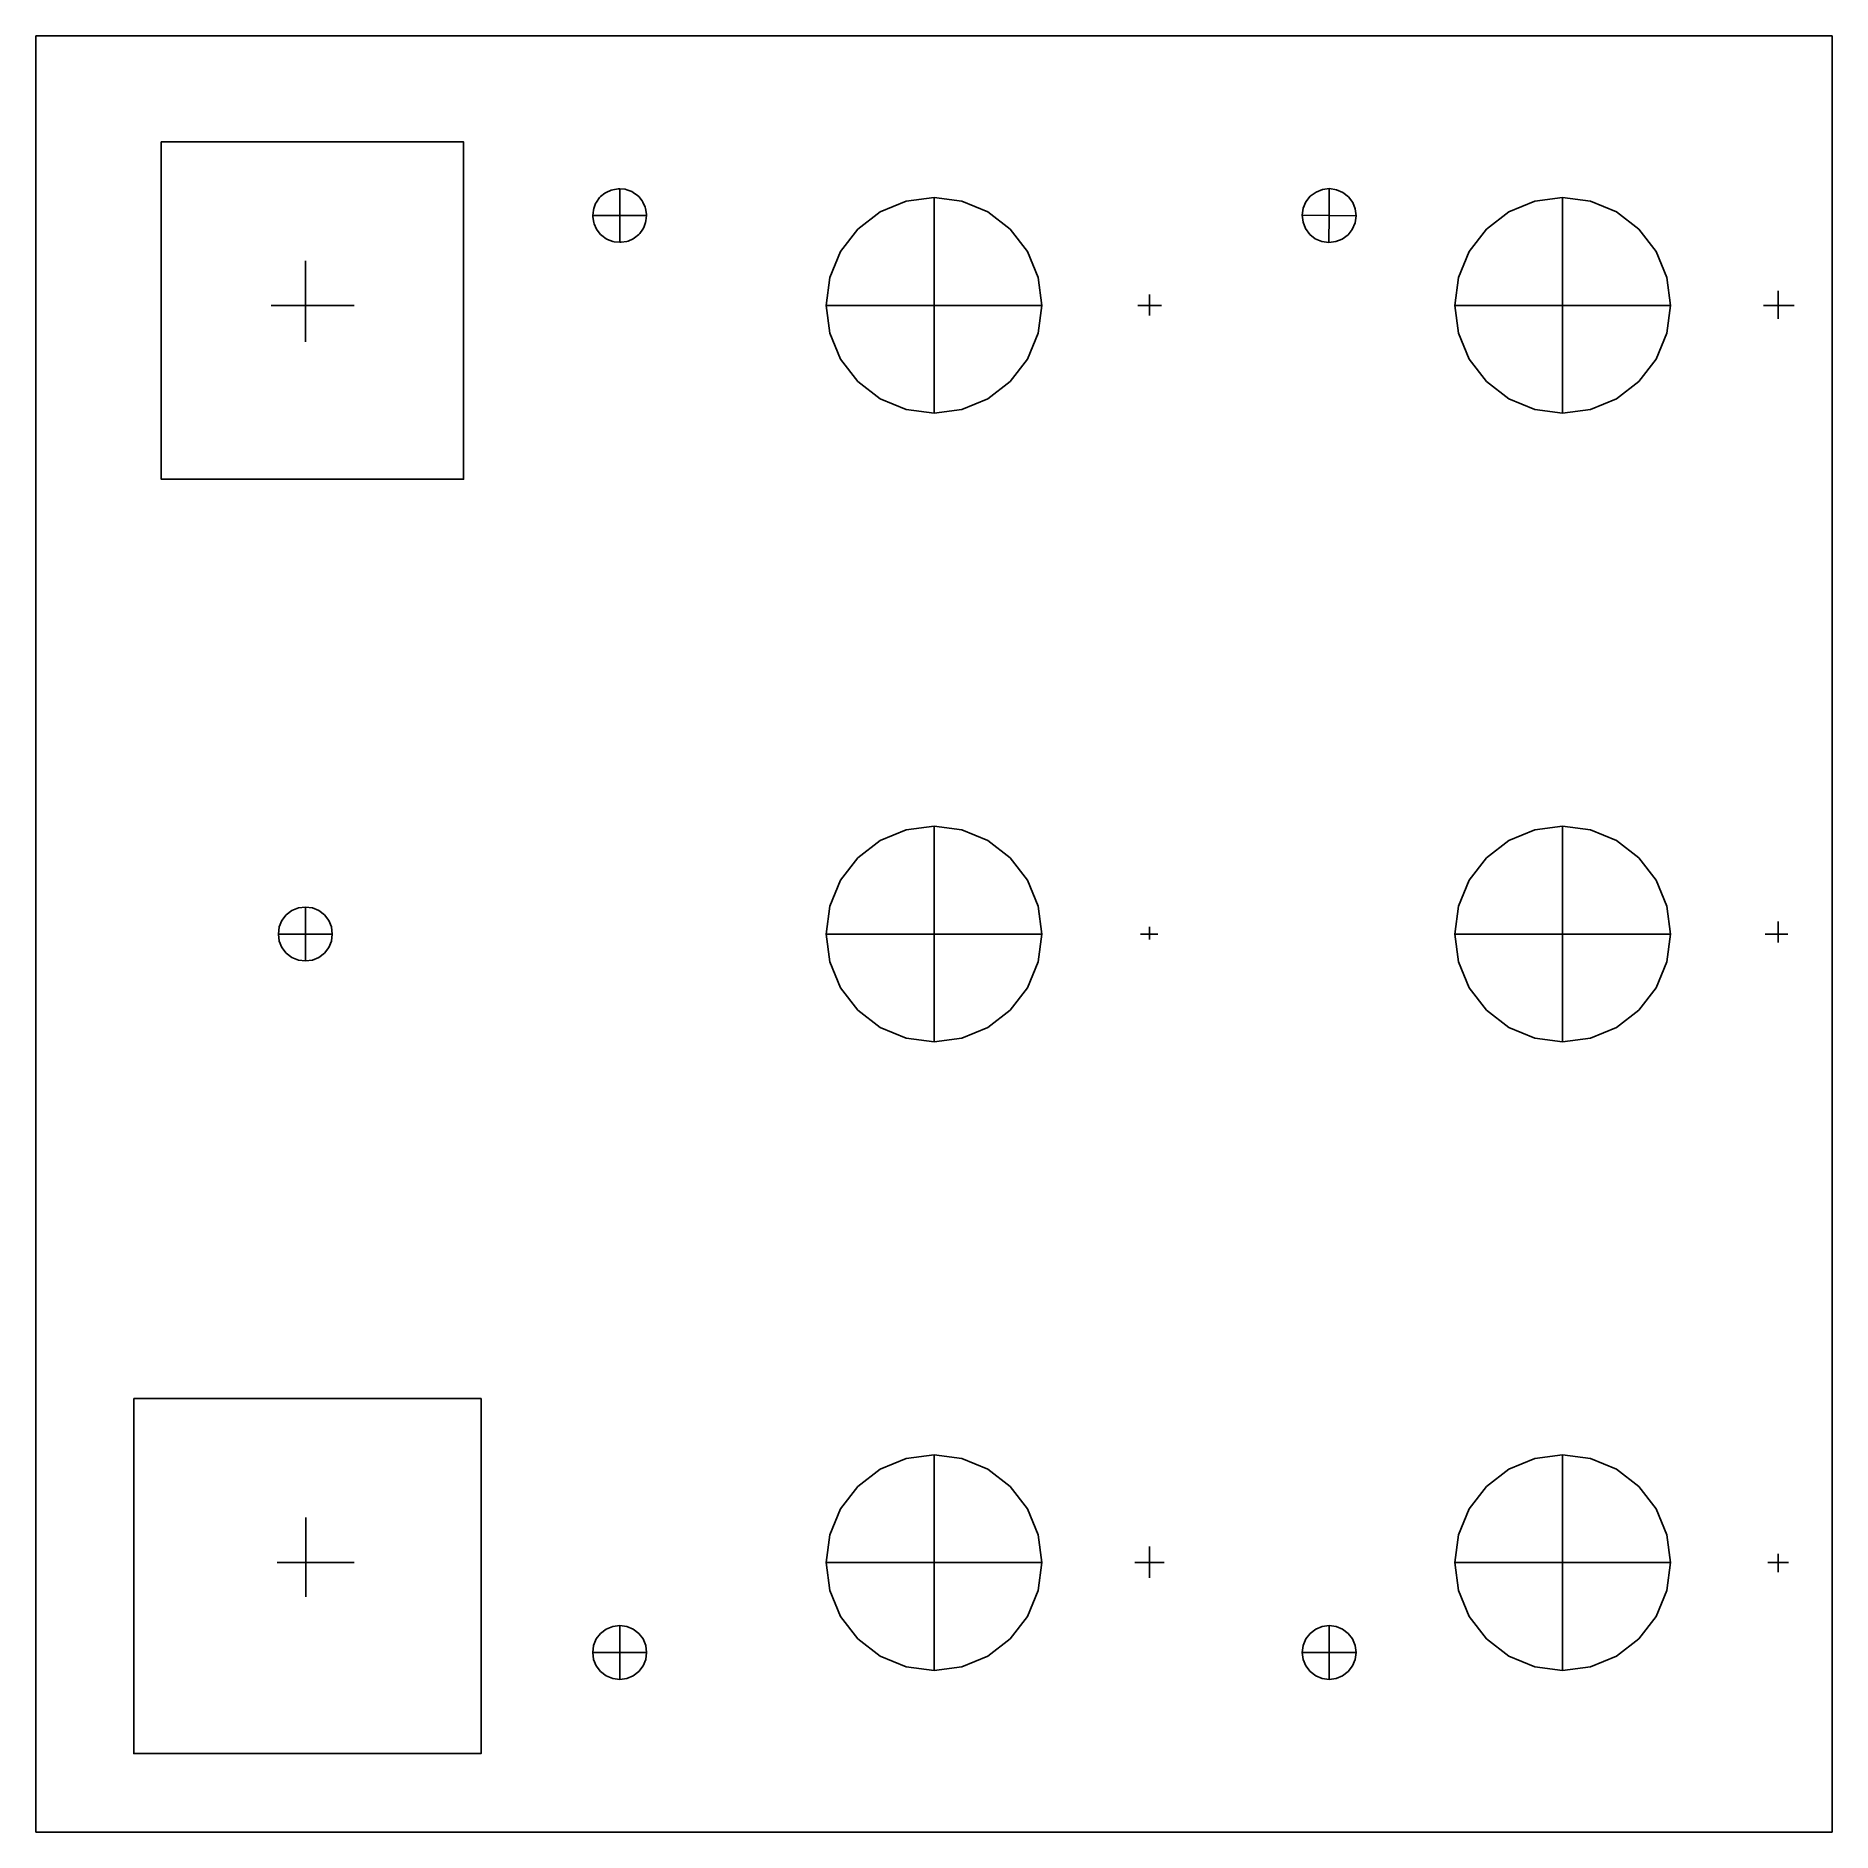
# Model space of a CAD drawing. Header units: inches. Extents: x 0 to 100, y 0 to 100.
import ezdxf

# ---------------------------------------------------------------- set-up
doc = ezdxf.new("R2010")
doc.units = ezdxf.units.IN
doc.header["$MEASUREMENT"] = 0

msp = doc.modelspace()

# ---------------------------------------------------------------- linework, layer by layer
for p, q in [((100, 100), (0, 100)), ((0, 100), (0, 0)), ((100, 0), (100, 100)), ((31.38, 91), (31.44, 91.06)), ((31.68, 91.25), (31.44, 91.06)), ((31.68, 91.25), (31.75, 91.29)), ((32.03, 91.42), (31.75, 91.29)), ((32.03, 91.42), (32.11, 91.44)), ((32.42, 91.49), (32.11, 91.44)), ((32.42, 91.49), (32.5, 91.49)), ((32.8, 91.46), (32.5, 91.49)), ((32.5, 90.52), (32.5, 91.49)), ((32.8, 91.46), (32.89, 91.44)), ((33.17, 91.34), (32.89, 91.44)), ((33.17, 91.34), (33.25, 91.29)), ((33.5, 91.12), (33.25, 91.29)), ((33.5, 91.12), (33.56, 91.06)), ((33.75, 90.82), (33.56, 91.06)), ((48.45, 90.8), (50, 91)), ((50, 91), (51.55, 90.8)), ((50, 91), (50, 85)), ((70.71, 90.77), (70.95, 91.07)), ((70.95, 91.07), (71.27, 91.31)), ((71.27, 91.31), (71.63, 91.45)), ((71.63, 91.45), (72.02, 91.5)), ((72, 90), (72, 91.5)), ((72.02, 91.5), (72.41, 91.44)), ((72.41, 91.44), (72.77, 91.29)), ((72.77, 91.29), (73.07, 91.05)), ((73.07, 91.05), (73.31, 90.73)), ((83.45, 90.8), (85, 91)), ((85, 91), (86.55, 90.8)), ((85, 91), (85, 85)), ((31.04, 90.3), (31.01, 90)), ((31.8, 90), (31.01, 90)), ((31.04, 90.3), (31.06, 90.39)), ((31.16, 90.67), (31.06, 90.39)), ((31.16, 90.67), (31.21, 90.75)), ((31.38, 91), (31.21, 90.75)), ((32.5, 90), (31.8, 90)), ((31.8, 90), (33.17, 90)), ((32.5, 90), (32.5, 90.52)), ((33.17, 90), (32.5, 90)), ((32.5, 90), (32.5, 89.45)), ((33.17, 90), (33.99, 90)), ((33.75, 90.82), (33.79, 90.75)), ((33.92, 90.47), (33.79, 90.75)), ((33.92, 90.47), (33.94, 90.39)), ((33.99, 90.08), (33.94, 90.39)), ((33.96, 89.7), (33.99, 90)), ((33.99, 90.08), (33.99, 90)), ((45.76, 89.24), (47, 90.2)), ((47, 90.2), (48.45, 90.8)), ((51.55, 90.8), (53, 90.2)), ((53, 90.2), (54.24, 89.24)), ((70.5, 90.02), (70.56, 90.41)), ((70.55, 89.63), (70.5, 90.02)), ((72, 90), (70.5, 90.02)), ((70.56, 90.41), (70.71, 90.77)), ((72, 90), (71.98, 88.5)), ((72, 90), (73.5, 89.98)), ((73.31, 90.73), (73.45, 90.37)), ((73.45, 90.37), (73.5, 89.98)), ((80.76, 89.24), (82, 90.2)), ((82, 90.2), (83.45, 90.8)), ((86.55, 90.8), (88, 90.2)), ((88, 90.2), (89.24, 89.24)), ((31.01, 89.92), (31.01, 90)), ((31.01, 89.92), (31.06, 89.61)), ((31.08, 89.53), (31.06, 89.61)), ((31.08, 89.53), (31.21, 89.25)), ((31.25, 89.18), (31.21, 89.25)), ((31.25, 89.18), (31.44, 88.94)), ((32.5, 89.45), (32.5, 88.51)), ((33.62, 89), (33.56, 88.94)), ((33.62, 89), (33.79, 89.25)), ((33.84, 89.33), (33.79, 89.25)), ((33.84, 89.33), (33.94, 89.61)), ((33.96, 89.7), (33.94, 89.61)), ((44.8, 88), (45.76, 89.24)), ((54.24, 89.24), (55.2, 88)), ((70.69, 89.27), (70.55, 89.63)), ((70.93, 88.95), (70.69, 89.27)), ((73.29, 89.23), (73.05, 88.93)), ((73.44, 89.59), (73.29, 89.23)), ((73.5, 89.98), (73.44, 89.59)), ((79.8, 88), (80.76, 89.24)), ((89.24, 89.24), (90.2, 88)), ((31.5, 88.88), (31.44, 88.94)), ((31.5, 88.88), (31.75, 88.71)), ((31.83, 88.66), (31.75, 88.71)), ((31.83, 88.66), (32.11, 88.56)), ((32.2, 88.54), (32.11, 88.56)), ((32.2, 88.54), (32.5, 88.51)), ((32.58, 88.51), (32.5, 88.51)), ((32.58, 88.51), (32.89, 88.56)), ((32.97, 88.58), (32.89, 88.56)), ((32.97, 88.58), (33.25, 88.71)), ((33.32, 88.75), (33.25, 88.71)), ((33.32, 88.75), (33.56, 88.94)), ((44.2, 86.55), (44.8, 88)), ((55.2, 88), (55.8, 86.55)), ((71.23, 88.71), (70.93, 88.95)), ((71.59, 88.56), (71.23, 88.71)), ((71.98, 88.5), (71.59, 88.56)), ((72.37, 88.55), (71.98, 88.5)), ((72.73, 88.69), (72.37, 88.55)), ((73.05, 88.93), (72.73, 88.69)), ((79.2, 86.55), (79.8, 88)), ((90.2, 88), (90.8, 86.55)), ((15, 85), (15, 87.47)), ((15, 87.47), (15, 82.96)), ((44, 85), (44.2, 86.55)), ((55.8, 86.55), (56, 85)), ((79, 85), (79.2, 86.55)), ((90.8, 86.55), (91, 85)), ((15, 85), (13.09, 85)), ((15, 85), (17.72, 85)), ((15, 82.96), (15, 85)), ((44.2, 83.45), (44, 85)), ((50, 85), (44, 85)), ((50, 85), (56, 85)), ((50, 85), (50, 79)), ((56, 85), (55.8, 83.45)), ((62.66, 85), (61.34, 85)), ((61.34, 85), (62, 85)), ((62, 85), (62, 85.6)), ((62, 85), (62.66, 85)), ((62, 85), (62, 84.43)), ((79.2, 83.45), (79, 85)), ((85, 85), (79, 85)), ((85, 85), (91, 85)), ((91, 85), (85, 85)), ((85, 85), (85, 79)), ((85, 79), (85, 85)), ((91, 85), (90.8, 83.45)), ((97.89, 85), (96.19, 85)), ((96.19, 85), (97, 85)), ((97, 85), (97, 85.8)), ((97, 85), (97.89, 85)), ((97, 85), (97, 84.25)), ((44.8, 82), (44.2, 83.45)), ((55.8, 83.45), (55.2, 82)), ((79.8, 82), (79.2, 83.45)), ((90.8, 83.45), (90.2, 82)), ((45.76, 80.76), (44.8, 82)), ((55.2, 82), (54.24, 80.76)), ((80.76, 80.76), (79.8, 82)), ((90.2, 82), (89.24, 80.76)), ((47, 79.8), (45.76, 80.76)), ((54.24, 80.76), (53, 79.8)), ((82, 79.8), (80.76, 80.76)), ((89.24, 80.76), (88, 79.8)), ((48.45, 79.2), (47, 79.8)), ((50, 79), (48.45, 79.2)), ((51.55, 79.2), (50, 79)), ((53, 79.8), (51.55, 79.2)), ((83.45, 79.2), (82, 79.8)), ((85, 79), (83.45, 79.2)), ((86.55, 79.2), (85, 79)), ((88, 79.8), (86.55, 79.2)), ((48.45, 55.8), (50, 56)), ((50, 56), (51.55, 55.8)), ((50, 56), (50, 50)), ((83.45, 55.8), (85, 56)), ((85, 56), (86.55, 55.8)), ((85, 56), (85, 50)), ((45.76, 54.24), (47, 55.2)), ((47, 55.2), (48.45, 55.8)), ((51.55, 55.8), (53, 55.2)), ((53, 55.2), (54.24, 54.24)), ((80.76, 54.24), (82, 55.2)), ((82, 55.2), (83.45, 55.8)), ((86.55, 55.8), (88, 55.2)), ((88, 55.2), (89.24, 54.24)), ((44.8, 53), (45.76, 54.24)), ((54.24, 54.24), (55.2, 53)), ((79.8, 53), (80.76, 54.24)), ((89.24, 54.24), (90.2, 53)), ((55.2, 53), (55.8, 51.55)), ((90.2, 53), (90.8, 51.55)), ((44.2, 51.55), (44.8, 53)), ((79.2, 51.55), (79.8, 53)), ((13.94, 51.06), (13.7, 50.75)), ((14.25, 51.3), (13.94, 51.06)), ((14.61, 51.45), (14.25, 51.3)), ((15, 51.5), (14.61, 51.45)), ((15.39, 51.45), (15, 51.5)), ((15, 50), (15, 51.5)), ((15.75, 51.3), (15.39, 51.45)), ((16.06, 51.06), (15.75, 51.3)), ((16.3, 50.75), (16.06, 51.06)), ((44, 50), (44.2, 51.55)), ((55.8, 51.55), (56, 50)), ((79, 50), (79.2, 51.55)), ((90.8, 51.55), (91, 50)), ((13.55, 50.39), (13.5, 50)), ((13.5, 50), (13.55, 49.61)), ((15, 50), (13.5, 50)), ((13.7, 50.75), (13.55, 50.39)), ((15, 50), (16.5, 50)), ((15, 50), (15, 48.5)), ((16.45, 50.39), (16.3, 50.75)), ((16.5, 50), (16.45, 50.39)), ((16.45, 49.61), (16.5, 50)), ((44.2, 48.45), (44, 50)), ((50, 50), (44, 50)), ((50, 50), (56, 50)), ((56, 50), (50, 50)), ((50, 50), (50, 44)), ((56, 50), (55.8, 48.45)), ((62, 50), (61.5, 50)), ((61.5, 50), (62, 50)), ((62, 50), (62, 50.4)), ((62, 50), (62.47, 50)), ((62.47, 50), (62, 50)), ((62, 50), (62, 49.7)), ((79.2, 48.45), (79, 50)), ((85, 50), (79, 50)), ((85, 50), (91, 50)), ((91, 50), (85, 50)), ((85, 50), (85, 44)), ((85, 44), (85, 50)), ((91, 50), (90.8, 48.45)), ((97, 50), (96.27, 50)), ((96.27, 50), (97.54, 50)), ((97, 50), (97, 50.7)), ((97.54, 50), (97, 50)), ((97, 50), (97, 49.52)), ((13.55, 49.61), (13.7, 49.25)), ((13.7, 49.25), (13.94, 48.94)), ((16.06, 48.94), (16.3, 49.25)), ((16.3, 49.25), (16.45, 49.61)), ((13.94, 48.94), (14.25, 48.7)), ((14.25, 48.7), (14.61, 48.55)), ((14.61, 48.55), (15, 48.5)), ((15, 48.5), (15.39, 48.55)), ((15.39, 48.55), (15.75, 48.7)), ((15.75, 48.7), (16.06, 48.94)), ((44.8, 47), (44.2, 48.45)), ((55.8, 48.45), (55.2, 47)), ((79.8, 47), (79.2, 48.45)), ((90.8, 48.45), (90.2, 47)), ((55.2, 47), (54.24, 45.76)), ((90.2, 47), (89.24, 45.76)), ((45.76, 45.76), (44.8, 47)), ((80.76, 45.76), (79.8, 47)), ((47, 44.8), (45.76, 45.76)), ((54.24, 45.76), (53, 44.8)), ((82, 44.8), (80.76, 45.76)), ((89.24, 45.76), (88, 44.8)), ((48.45, 44.2), (47, 44.8)), ((50, 44), (48.45, 44.2)), ((51.55, 44.2), (50, 44)), ((53, 44.8), (51.55, 44.2)), ((83.45, 44.2), (82, 44.8)), ((85, 44), (83.45, 44.2)), ((86.55, 44.2), (85, 44)), ((88, 44.8), (86.55, 44.2)), ((48.45, 20.8), (50, 21)), ((50, 21), (51.55, 20.8)), ((50, 21), (50, 15)), ((83.45, 20.8), (85, 21)), ((85, 21), (86.55, 20.8)), ((85, 21), (85, 15)), ((45.76, 19.24), (47, 20.2)), ((47, 20.2), (48.45, 20.8)), ((51.55, 20.8), (53, 20.2)), ((53, 20.2), (54.24, 19.24)), ((80.76, 19.24), (82, 20.2)), ((82, 20.2), (83.45, 20.8)), ((86.55, 20.8), (88, 20.2)), ((88, 20.2), (89.24, 19.24)), ((44.8, 18), (45.76, 19.24)), ((54.24, 19.24), (55.2, 18)), ((79.8, 18), (80.76, 19.24)), ((89.24, 19.24), (90.2, 18)), ((44.2, 16.55), (44.8, 18)), ((55.2, 18), (55.8, 16.55)), ((79.2, 16.55), (79.8, 18)), ((90.2, 18), (90.8, 16.55)), ((15.02, 15), (15.02, 17.52)), ((15.02, 17.52), (15.02, 13.1)), ((44, 15), (44.2, 16.55)), ((55.8, 16.55), (56, 15)), ((79, 15), (79.2, 16.55)), ((90.8, 16.55), (91, 15)), ((15.02, 15), (13.43, 15)), ((15.02, 15), (17.72, 15)), ((15.02, 13.1), (15.02, 15)), ((44.2, 13.45), (44, 15)), ((50, 15), (44, 15)), ((50, 15), (56, 15)), ((50, 15), (50, 9)), ((56, 15), (55.8, 13.45)), ((62.82, 15), (61.18, 15)), ((61.18, 15), (62, 15)), ((62, 15), (62, 15.9)), ((62, 15), (62.82, 15)), ((62, 15), (62, 14.16)), ((79.2, 13.45), (79, 15)), ((85, 15), (79, 15)), ((85, 15), (91, 15)), ((85, 15), (85, 9)), ((91, 15), (90.8, 13.45)), ((97, 15), (96.43, 15)), ((96.43, 15), (97.57, 15)), ((97, 15), (97, 15.5)), ((97.57, 15), (97, 15)), ((97, 15), (97, 14.47)), ((44.8, 12), (44.2, 13.45)), ((55.8, 13.45), (55.2, 12)), ((79.8, 12), (79.2, 13.45)), ((90.8, 13.45), (90.2, 12)), ((45.76, 10.76), (44.8, 12)), ((55.2, 12), (54.24, 10.76)), ((80.76, 10.76), (79.8, 12)), ((90.2, 12), (89.24, 10.76)), ((31.2, 10.75), (31.44, 11.06)), ((31.44, 11.06), (31.75, 11.3)), ((31.75, 11.3), (32.11, 11.45)), ((32.11, 11.45), (32.5, 11.5)), ((32.5, 11.5), (32.89, 11.45)), ((32.5, 10), (32.5, 11.5)), ((32.89, 11.45), (33.25, 11.3)), ((33.25, 11.3), (33.56, 11.06)), ((33.56, 11.06), (33.8, 10.75)), ((70.7, 10.75), (70.94, 11.06)), ((70.94, 11.06), (71.25, 11.3)), ((71.25, 11.3), (71.61, 11.45)), ((71.61, 11.45), (72, 11.5)), ((72, 11.5), (72.39, 11.45)), ((72, 10), (72, 11.5)), ((72, 11.5), (72, 10)), ((72.39, 11.45), (72.75, 11.3)), ((72.75, 11.3), (73.06, 11.06)), ((73.06, 11.06), (73.3, 10.75)), ((31, 10), (31.05, 10.39)), ((31.05, 9.61), (31, 10)), ((32.5, 10), (31, 10)), ((31.05, 10.39), (31.2, 10.75)), ((34, 10), (32.5, 10)), ((32.5, 10), (32.5, 8.5)), ((33.8, 10.75), (33.95, 10.39)), ((33.95, 10.39), (34, 10)), ((34, 10), (33.95, 9.61)), ((47, 9.8), (45.76, 10.76)), ((54.24, 10.76), (53, 9.8)), ((70.5, 10), (70.55, 10.39)), ((70.55, 9.61), (70.5, 10)), ((72, 10), (70.5, 10)), ((70.5, 10), (72, 10)), ((70.55, 10.39), (70.7, 10.75)), ((72, 10), (73.5, 10)), ((72, 10), (72, 8.5)), ((73.3, 10.75), (73.45, 10.39)), ((73.45, 10.39), (73.5, 10)), ((73.5, 10), (73.45, 9.61)), ((82, 9.8), (80.76, 10.76)), ((89.24, 10.76), (88, 9.8)), ((31.2, 9.25), (31.05, 9.61)), ((31.44, 8.94), (31.2, 9.25)), ((33.8, 9.25), (33.56, 8.94)), ((33.95, 9.61), (33.8, 9.25)), ((48.45, 9.2), (47, 9.8)), ((50, 9), (48.45, 9.2)), ((51.55, 9.2), (50, 9)), ((53, 9.8), (51.55, 9.2)), ((70.7, 9.25), (70.55, 9.61)), ((70.94, 8.94), (70.7, 9.25)), ((73.3, 9.25), (73.06, 8.94)), ((73.45, 9.61), (73.3, 9.25)), ((83.45, 9.2), (82, 9.8)), ((85, 9), (83.45, 9.2)), ((86.55, 9.2), (85, 9)), ((88, 9.8), (86.55, 9.2)), ((31.75, 8.7), (31.44, 8.94)), ((32.11, 8.55), (31.75, 8.7)), ((32.5, 8.5), (32.11, 8.55)), ((32.89, 8.55), (32.5, 8.5)), ((33.25, 8.7), (32.89, 8.55)), ((33.56, 8.94), (33.25, 8.7)), ((71.25, 8.7), (70.94, 8.94)), ((71.61, 8.55), (71.25, 8.7)), ((72, 8.5), (71.61, 8.55)), ((72.39, 8.55), (72, 8.5)), ((72.75, 8.7), (72.39, 8.55)), ((73.06, 8.94), (72.75, 8.7)), ((0, 0), (100, 0))]:
    msp.add_line(p, q)
for points in [[(6.98, 94.1), (6.98, 75.32), (23.81, 75.32), (23.81, 94.1)], [(5.45, 24.13), (5.45, 4.37), (24.78, 4.37), (24.78, 24.13)]]:
    msp.add_lwpolyline(points, close=True)
msp.add_point((15, 85))

doc.saveas('drawing.dxf')
